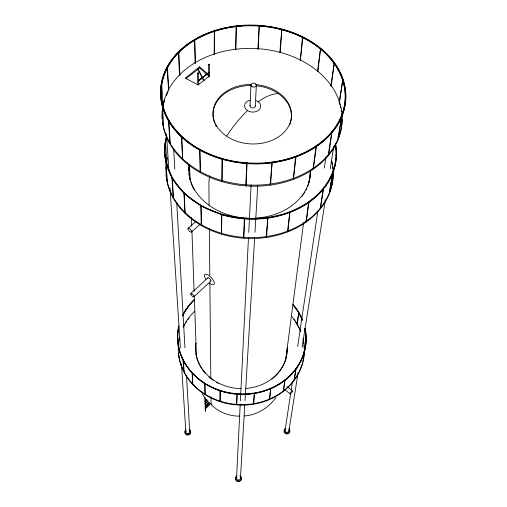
<?xml version="1.0" encoding="UTF-8"?>
<svg xmlns="http://www.w3.org/2000/svg" width="507" height="507" viewBox="0 0 507 507"><rect width="100%" height="100%" fill="white"/><g stroke="black" fill="none" stroke-linecap="round" stroke-linejoin="round"><path stroke-width="0.76" d="M219.911 401.018L220.171 390.586L220.234 401.005L219.911 401.018L220.234 401.005M221.889 214.543L221.483 233.258L221.432 214.512L221.832 214.41M221.749 180.296L222.193 158.45L222.224 180.334L221.749 180.296L222.224 180.334M236.509 26.136L236.066 26.104L236.509 26.136L235.723 49.654L236.047 26.884M236.496 404.294L237.105 393.914L236.82 404.275L236.496 404.294L236.82 404.275M244.33 218.758L244.748 218.739L243.734 237.333L244.304 218.663M247.112 163.793L245.965 184.782L246.649 162.988L247.143 163.02L246.649 162.988M250.027 105.811L250.933 84.922M236.535 478.24L240.223 403.952M240.381 400.79L248.468 237.979M248.747 232.447L251.104 185.023M257.854 48.964L259.248 25.413L258.285 48.951L257.854 48.964L258.285 48.951M255.294 106.083L256.339 85.201M240.457 478.057L244.799 404.548M245.033 400.593L254.653 237.77M254.977 232.238L257.733 185.6M279.82 52.627L281.822 29.133L280.251 52.614L279.82 52.627L280.251 52.614M253.424 403.559L254.381 393.178L253.747 403.547L253.424 403.559L253.747 403.547M266.213 236.344L267.867 217.706L266.657 236.376L266.213 236.344L266.657 236.376M270.212 183.794L272.12 162.031L270.687 183.832L270.212 183.794L270.687 183.832M205.373 398.331L205.367 411.266L204.771 397.564M302.825 37.86L300.321 60.441L302.457 37.055L302.907 37.087L302.464 37.1M269.432 398.882L270.713 388.432L269.756 398.863L269.432 398.882L269.756 398.863M287.596 230.78L289.839 212.059L288.039 230.812L287.596 230.78L288.039 230.812M296.075 156.397L295.587 156.365L296.075 156.352L293.477 178.23L295.505 157.138M208.516 77.127L208.402 64.465L208.859 64.104L209.359 64.44L209.454 76.31M209.359 64.44L208.903 64.807L208.402 64.465M317.483 71.563L320.57 48.342L317.927 71.595L317.483 71.563L317.927 71.595M198.478 73.046C197.477 74.314 197.375 71.836 198.478 73.046L198.712 84.124M285.916 358.024L303.623 222.535M308.839 182.59L310.48 170.06A60.865 47.886 2.7 0 1 255.591 218.124M283.337 390.637L284.896 380.079L283.66 390.624L283.343 390.561L283.66 390.624M306.076 220.957L308.807 202.052L306.494 220.989L306.076 220.862L306.507 220.938M316.514 146.01L316.032 145.972L316.514 146.01L313.339 167.982L315.924 146.751M330.805 85.905L334.29 62.811L331.236 85.936L330.805 85.816L331.242 85.892M296.975 324.182L298.743 312.73L297.286 324.169M285.156 430.17L290.65 393.394M291.233 389.477L292.4 381.657M297.66 346.446L317.876 211.077M324.303 168.039L325.938 157.081M328.371 153.919L331.958 131.75L328.84 153.957L328.371 153.919L328.84 153.957M294.161 379.496L295.93 368.779L294.472 379.515L294.161 379.42L294.478 379.477M320.304 207.559L323.403 188.515L320.735 207.591L320.304 207.559L320.735 207.591M339.088 102.37L342.852 79.485L339.525 102.401L339.094 102.281L339.532 102.357M288.914 430.912L298.154 372.29M302.102 347.282L325.393 199.549M330.203 169.065L333.777 146.396M338.049 137.612L341.876 115.178L338.505 137.6L338.055 137.517L338.505 137.6M329.379 191.798L332.693 172.526L329.803 191.83L329.379 191.798L329.803 191.83M301.348 366.821L301.038 366.802M304.32 352.004L304.004 351.978L304.32 352.004A63.077 55.491 2.7 0 1 236.712 404.421A63.077 55.491 2.7 0 1 178.603 342.586L178.616 342.656M296.088 368.938L295.765 368.95M332.903 172.716L332.472 172.729M342.111 115.374L341.636 115.336M338.334 138.645L337.903 138.703M285.048 380.282L284.725 380.256M298.889 312.914L298.579 312.857M285.441 360.838L285.739 359.381M323.618 188.705L323.181 188.718M332.186 132.004L331.717 131.921M343.068 79.713L342.612 79.637M270.871 388.596L270.535 388.571M269.344 399.288L269.667 399.269M309.023 202.249L308.579 202.261M313.111 167.779L313.58 167.811M334.512 62.995L334.062 63.007M254.539 393.343L254.203 393.356M290.055 212.262L289.605 212.23M293.249 178.027L293.724 178.058M320.779 48.564L320.335 48.495M237.251 394.123L236.921 394.053M268.07 217.953L267.626 217.871M300.112 60.263L300.55 60.295M220.317 390.789L220.101 390.884C199.866 383.983 182.64 367.626 178.274 346.23L178.603 346.18L178.274 346.23A64.345 56.245 2.7 0 1 178.8 326.178M270.611 184.846L270.13 184.814M272.354 162.24L271.866 162.259M243.525 237.137L243.968 237.168M204.904 393.958L204.86 383.463L205.227 393.983L204.904 393.958L205.227 393.983M245.743 184.58L246.218 184.611M192.894 383.767L192.565 383.78L192.223 373.101L192.73 383.755M282.025 29.349L281.588 29.317M183.756 371.175L184.079 371.124L183.756 371.175L183.097 360.483L183.414 360.395L183.135 360.553M221.28 233.062L221.724 233.093M221.749 181.272L222.193 181.259M201.621 224.506L201.184 224.525L200.962 205.614L201.621 224.506L201.184 224.525M201.685 225.4L201.279 225.412L201.552 225.171M222.415 158.659L221.927 158.621M259.457 25.591L259.216 25.73A92.661 69.199 2.7 0 0 257.708 25.616M201.222 205.81L183.914 193.313L171.892 177.843L165.726 160.529L167.297 180.048L166.873 180.105L167.297 180.048M200.55 171.347L200.081 171.36L199.802 149.311L200.55 171.347L200.081 171.36M235.521 49.483L235.958 49.515M200.088 149.514L199.6 149.483M184.744 212.173L184.047 193.021L185.163 212.116L184.725 212.084L185.156 212.065M214.594 54.268L214.163 54.281L214.353 30.75L214.594 54.268L214.163 54.281M182.856 159.502L182.4 159.471M172.317 177.786L173.299 197.071L171.879 177.799L172.317 177.735L171.924 177.881M214.562 30.927L214.112 30.895M169.807 142.613L170.27 142.549L169.807 142.613L168.641 120.121L170.27 142.549M195.062 63.001L195.499 62.988L195.062 63.001L194.669 39.552L195.499 62.988M165.561 143.253L165.13 143.266L165.561 143.208L166.873 162.823L166.537 162.988M194.929 39.73L194.479 39.698M163.66 125.121L163.197 125.09L163.66 125.121L162.284 104.879M163.248 107.275L162.988 107.091M178.876 52.082L178.42 52.05L178.87 52.037L179.89 75.22L179.446 75.188L179.89 75.175M243.899 238.075L243.55 238.087M221.736 233.974L221.356 234.025M275.954 397.469C268.811 407.767 256.973 415.087 244.399 415.943M209.087 402.425L205.322 406.24L209.087 402.507M210.196 403.883L205.234 408.547L210.05 403.686M205.234 408.547L210.056 403.762M205.373 408.667L210.19 403.8M206.843 399.7L205.075 401.195L206.704 399.503M205.215 401.316L206.843 399.617M207.971 401.113L205.126 403.673L207.832 400.91M205.272 403.787L207.971 401.031M208.947 402.305L205.322 406.24M193.864 296.772L210.874 281.119M190.847 293.458L207.889 277.83M247.302 110.824L247.01 111.084A62.317 25.306 -55.7 0 0 226.781 135.971M221.844 214.638L200.867 205.943M191.418 231.997A2.497 1.014 48.8 0 0 189.669 228.613A2.497 1.014 48.8 0 0 188.287 229.703A2.497 1.014 48.8 0 0 191.418 231.997L200.259 224.208M188.129 228.245L195.81 221.508M200.531 172.469L200.1 172.393L200.518 172.241M170.289 143.741L169.889 143.709L170.13 143.456M198.655 80.436L209.061 72.495L198.294 81.297M198.655 80.657L208.833 72.336M198.288 81.069L209.061 72.495M199.606 66.791L185.226 78.116L198.193 84.973L209.721 75.771L199.606 66.791L199.631 67.919L208.611 75.892M185.866 78.769L199.631 67.919M257.955 101.907L258.234 101.685A62.317 25.306 -55.7 0 1 277.716 93.675M211.958 404.827L211.514 404.789L211.666 404.409M253.5 403.819L253.589 403.826M305.955 221.635L306.285 221.876L305.886 221.806M266.251 237.016L266.333 237.365L266.416 237.01M320.151 208.32L320.24 208.618M246.091 185.758L245.756 185.739M166.53 162.728L166.873 162.823M220.063 401.284L220.184 401.31M332.82 175.923L332.833 175.599M313.098 168.66L313.44 168.844L313.085 168.977M239.893 416.139C230.381 416.272 220.475 412.99 213.333 406.608A43.177 12.447 -51.3 0 1 211.039 401.715L210.994 396.981M293.325 178.882L293.61 179.085L293.249 179.218M329.303 192.552L329.347 192.888M163.527 125.996L163.533 126.344M183.952 193.344L184.307 193.167M328.276 155.091L328.65 154.901M286.949 386.588L292.4 390.922A1.857 0.444 -51.7 0 1 290.936 393.362A1.857 0.444 -51.7 0 1 290.391 392.817A1.857 0.444 -51.7 0 1 292.4 390.922M284.649 389.484L290.099 393.825M341.845 120.913L341.458 121.059M167.487 67.228L167.044 67.323L168.66 90.43L167.5 67.266L167.063 67.368M168.844 90.24L168.4 90.29M161.708 84.428L161.258 84.53L161.72 84.473L163.191 106.445M181.367 136.44L181.829 136.332L181.348 136.396L182.621 158.583L181.867 137.118M182.818 158.368L182.355 158.431M173.483 196.874L173.052 196.931M202.166 393.8L208.028 402.178M198.028 68.857L204.137 80.632M197.622 68.99L203.738 80.771M179.446 75.232L178.451 52.867M168.444 120.336L168.92 120.273M166.511 133.816L168.818 169.376M169.997 187.558L180.416 347.992M181.443 363.798L185.86 431.761M183.471 361.193L184.079 371.124M173.673 148.646L174.839 169.199M176.715 202.394L184.947 347.815M186.557 376.27L189.694 431.59M219.994 390.726L220.063 390.865A64.345 56.245 2.7 0 0 283.438 381.524A64.345 56.245 2.7 0 0 305.1 328.751M189.542 164.502L190.087 179.535M191.456 217.503L191.735 226.261M191.944 230.951L194.08 291.157M194.282 295.815L196.513 357.511M165.979 160.668L165.561 160.77A85.949 66.778 2.7 0 1 166.353 137.277M197.515 73.071L197.781 84.942M209.112 205.443L208.903 184.39A62.317 25.306 -55.7 0 1 209.657 175.954M209.34 228.448L209.797 275.396M209.879 283.47L210.804 378.064M181.779 136.592A92.109 68.787 2.7 0 1 196.342 39.318A92.109 68.787 2.7 0 1 326.59 54.617A92.109 68.787 2.7 0 1 307.451 151.346M303.883 153.127A92.109 68.787 2.7 0 1 300.207 154.768M298.712 155.389A92.109 68.787 2.7 0 1 282.234 160.535M280.682 160.877A92.109 68.787 2.7 0 1 275.973 161.777M274.401 162.037A92.109 68.787 2.7 0 1 266.625 162.988M257.943 163.457A92.109 68.787 2.7 0 1 250.033 163.343M246.896 163.159A92.109 68.787 2.7 0 1 242.207 162.728M240.641 162.551A92.109 68.787 2.7 0 1 239.076 162.341M237.51 162.12A92.109 68.787 2.7 0 1 233.613 161.473M232.06 161.175A92.109 68.787 2.7 0 1 230.52 160.865M228.993 160.529A92.109 68.787 2.7 0 1 227.472 160.18M225.957 159.806A92.109 68.787 2.7 0 1 224.462 159.42M222.243 158.805A92.109 68.787 2.7 0 1 215.475 156.631M213.992 156.093A92.109 68.787 2.7 0 1 182.324 137.093M303.535 37.6A92.661 69.199 2.7 0 1 319.638 144.267A92.661 69.199 2.7 0 1 176.987 132.441A92.661 69.199 2.7 0 1 216.375 30.382M217.845 29.945A92.661 69.199 2.7 0 1 235.444 26.351M236.218 26.256A92.661 69.199 2.7 0 1 248.462 25.432M260.021 25.768A92.661 69.199 2.7 0 1 268.716 26.738M270.294 26.985A92.661 69.199 2.7 0 1 271.866 27.245M273.431 27.53A92.661 69.199 2.7 0 1 274.997 27.834M276.543 28.158A92.661 69.199 2.7 0 1 281.125 29.241M281.879 29.438A92.661 69.199 2.7 0 1 302.812 37.245M342.003 121.053A89.961 68.274 2.7 0 1 255.294 186.189A89.961 68.274 2.7 0 1 162.563 122.326M162.24 118.41A89.961 68.274 2.7 0 1 162.208 114.487M163.324 105.272A89.961 68.274 2.7 0 1 164.731 99.987M166.378 95.55A89.961 68.274 2.7 0 1 168.032 91.97M339.449 103.377A89.961 68.274 2.7 0 1 339.905 104.867M340.317 106.381A89.961 68.274 2.7 0 1 340.691 107.902M341.16 110.203A89.961 68.274 2.7 0 1 341.42 111.749M341.724 114.075A89.961 68.274 2.7 0 1 341.864 115.634M255.661 84.587A39.273 29.761 2.7 0 1 285.314 130.92A39.273 29.761 2.7 0 1 218.13 128.195A39.273 29.761 2.7 0 1 251.028 84.403M291.322 118.226A39.216 29.736 2.7 0 1 289.567 125.083M216.343 126.541A39.216 29.736 2.7 0 1 215.298 124.532M214.708 123.157A39.216 29.736 2.7 0 1 213.618 119.677M213.453 118.911A39.216 29.736 2.7 0 1 250.978 85.518M256.371 85.778A39.216 29.736 2.7 0 1 291.386 117.453M288.832 430.006A1.914 1.755 11.4 0 1 287.982 432.103A1.914 1.755 11.4 0 1 285.568 431.622A1.914 1.755 11.4 0 1 285.58 429.359M289.725 431.875A2.865 2.63 11.4 0 1 285.695 433.669A2.865 2.63 11.4 0 1 284.738 429.543M288.882 428.586A2.871 2.636 11.4 0 1 289.047 432.484A2.871 2.636 11.4 0 1 284.833 432.167A2.871 2.636 11.4 0 1 285.409 428.32M189.409 430.722A1.92 1.768 -6.4 0 1 189.054 432.978A1.92 1.768 -6.4 0 1 186.589 433.086A1.92 1.768 -6.4 0 1 186.088 430.868M190.264 431.013A2.877 2.649 -6.4 0 1 189.732 434.398A2.877 2.649 -6.4 0 1 186.037 434.562A2.877 2.649 -6.4 0 1 185.296 431.235M189.136 429.321A2.884 2.649 -6.4 0 1 190.182 433.098A2.884 2.649 -6.4 0 1 185.993 433.796A2.884 2.649 -6.4 0 1 185.682 429.898M310.373 172.589A60.783 47.848 2.7 0 1 307.654 186.468M306.76 188.56A60.783 47.848 2.7 0 1 306.089 189.941M304.98 191.988A60.783 47.848 2.7 0 1 304.162 193.338M303.3 194.656A60.783 47.848 2.7 0 1 301.906 196.589M194.301 190.125A60.783 47.848 2.7 0 1 190.816 182.324M190.372 180.872A60.783 47.848 2.7 0 1 189.808 178.679M189.65 177.957A60.783 47.848 2.7 0 1 188.972 173.261M188.858 170.891A60.783 47.848 2.7 0 1 189.155 165.421M249.311 218.238A60.865 47.886 2.7 0 1 189.124 164.471M333.099 174.224A83.585 65.828 2.7 0 1 252.271 238.505A83.585 65.828 2.7 0 1 166.182 175.555M166.03 169.237A83.585 65.828 2.7 0 1 166.169 166.885M331.8 162.525A83.585 65.828 2.7 0 1 332.123 164.072M332.529 166.404A83.585 65.828 2.7 0 1 332.82 168.749M331.774 160.808A83.699 65.872 2.7 0 1 249.317 237.593A83.699 65.872 2.7 0 1 167.513 157.474M335.482 144.127A85.949 66.778 2.7 0 1 221.584 214.702M335.526 143.823A85.987 66.791 2.7 0 1 248.081 218.777A85.987 66.791 2.7 0 1 166.334 136.972M335.076 144.127A85.474 66.392 2.7 0 1 248.76 218.371A85.474 66.392 2.7 0 1 166.511 138.316M285.758 359.596A44.908 39.685 2.7 0 1 285.612 361.073M287.146 349.754A45.833 40.326 2.7 0 1 284.94 361.624M284.668 362.334A45.833 40.326 2.7 0 1 279.75 371.168M278.85 372.334A45.833 40.326 2.7 0 1 271.847 379.198M218.321 383.431A45.833 40.326 2.7 0 1 216.362 382.348M213.143 380.294A45.833 40.326 2.7 0 1 208.859 376.91M205.62 373.691A45.833 40.326 2.7 0 1 202.337 369.565M201.507 368.323A45.833 40.326 2.7 0 1 200.005 365.788M199.669 365.148A45.833 40.326 2.7 0 1 195.879 353.468M195.569 350.445A45.833 40.326 2.7 0 1 195.917 342.928M287.203 347.713A45.877 40.351 2.7 0 1 245.654 388.482M241.028 388.609A45.877 40.351 2.7 0 1 195.702 343.866M304.282 351.021A63.014 55.453 2.7 0 1 242.771 405.112A63.014 55.453 2.7 0 1 178.401 352.308M178.42 345.394A63.014 55.453 2.7 0 1 178.559 343.879M179.098 340.127A63.014 55.453 2.7 0 1 179.744 337.136M183.775 326.407A63.014 55.453 2.7 0 1 184.871 324.366M185.657 323.022A63.014 55.453 2.7 0 1 186.918 321.051M187.805 319.771A63.014 55.453 2.7 0 1 189.2 317.895M293.724 319.454A63.014 55.453 2.7 0 1 294.656 320.728M295.543 322.021A63.014 55.453 2.7 0 1 297.191 324.651M297.571 325.323A63.014 55.453 2.7 0 1 300.315 330.881M303.11 339.633A63.014 55.453 2.7 0 1 303.794 343.391M303.985 344.912A63.014 55.453 2.7 0 1 304.257 348.734M178.698 341.838A63.077 55.491 2.7 0 1 179.529 337.332M183.065 327.23A63.077 55.491 2.7 0 1 194.415 311.507M291.823 316.412A63.077 55.491 2.7 0 1 300.974 331.768M303.028 338.346A63.077 55.491 2.7 0 1 304.371 349.722M182.406 315.943A64.345 56.245 2.7 0 1 194.314 299.713M293.135 304.802A64.345 56.245 2.7 0 1 302.375 319.847M305.132 328.58A64.364 56.252 2.7 0 1 241.142 394.256A64.364 56.252 2.7 0 1 178.787 326.007M182.4 315.772A64.364 56.252 2.7 0 1 194.308 299.536M293.16 304.631A64.364 56.252 2.7 0 1 302.4 319.676M304.758 328.625A63.983 55.922 2.7 0 1 242.029 393.914A63.983 55.922 2.7 0 1 178.832 327.579M182.748 315.893A63.983 55.922 2.7 0 1 194.035 300.277M292.862 304.815A63.983 55.922 2.7 0 1 302.337 320.5M240.134 477.144A1.965 1.863 3.5 0 1 239.71 479.622A1.965 1.863 3.5 0 1 237.067 479.419A1.965 1.863 3.5 0 1 237.035 476.903M240.413 476.795A2.941 2.789 3.5 0 1 240.812 480.547A2.941 2.789 3.5 0 1 236.908 481.225A2.941 2.789 3.5 0 1 235.831 477.588M239.817 475.667A2.947 2.789 3.5 0 1 240.857 479.837A2.947 2.789 3.5 0 1 236.351 480.053A2.947 2.789 3.5 0 1 236.883 475.807M209.41 283.109A6.794 2.655 47.4 0 0 212.921 284.788L213.713 284.655A6.794 2.655 47.4 0 0 213.701 281.024L212.896 279.649A6.794 2.655 47.4 0 0 205.823 274.16A6.794 2.655 47.4 0 0 205.886 279.325M207.75 278.07A2.218 0.868 47.4 0 1 210.31 279.249A2.218 0.868 47.4 0 1 210.113 281.119M250.09 100.19A8.074 6.084 2.7 0 0 244.818 107.294A8.074 6.084 2.7 0 0 253.893 112.053A8.074 6.084 2.7 0 0 260.706 105.76L260.294 104.195A8.074 6.084 2.7 0 0 256.225 100.627M255.275 105.779A2.636 1.99 2.7 0 1 252.347 107.959A2.636 1.99 2.7 0 1 250.205 105.215M302.92 355.496L303.237 355.591L302.92 355.496M305.784 341.021L306.095 341.116L305.784 341.021M301.19 366.219L301.494 366.32L301.19 366.219M335.957 155.415L336.375 155.529L335.957 155.415M332.814 174.763L333.219 174.883L332.833 174.725M345.28 97.445L345.736 97.566L345.305 97.401M341.636 119.906L342.073 120.026L341.636 119.906M283.223 391.024L283.54 391.125L283.242 390.992M287.9 231.642L287.469 231.566L287.9 231.642M204.961 394.376L205.272 394.471L204.961 394.376M183.857 371.599L184.174 371.656L183.857 371.599M179.034 357.042L179.053 357.01M177.862 331.464L177.881 331.432M185.277 212.984L184.84 212.953L185.277 212.984M173.204 197.743L173.622 197.819L173.204 197.743M161.67 102.522L162.113 102.642L161.701 102.477M186.747 140.566A92.147 68.8 2.7 0 0 341.655 115.298A92.147 68.8 2.7 0 0 231.205 26.985A92.147 68.8 2.7 0 0 186.747 140.566M186.367 140.902A92.699 69.212 2.7 0 0 342.193 115.444A92.699 69.212 2.7 0 0 231.046 26.63A92.699 69.212 2.7 0 0 186.367 140.902M187.083 162.722A90.088 68.318 2.7 0 0 338.594 137.638A90.088 68.318 2.7 0 0 230.786 49.946A90.088 68.318 2.7 0 0 187.083 162.722M190.987 294.656A2.243 0.83 47.3 0 0 193.813 296.81A2.243 0.83 47.3 0 0 192.242 293.908A2.243 0.83 47.3 0 0 190.987 294.656M252.055 86.703A2.706 2.009 2.7 0 0 256.327 85.36A2.706 2.009 2.7 0 0 252.518 83.249A2.706 2.009 2.7 0 0 252.055 86.703"/></g></svg>
